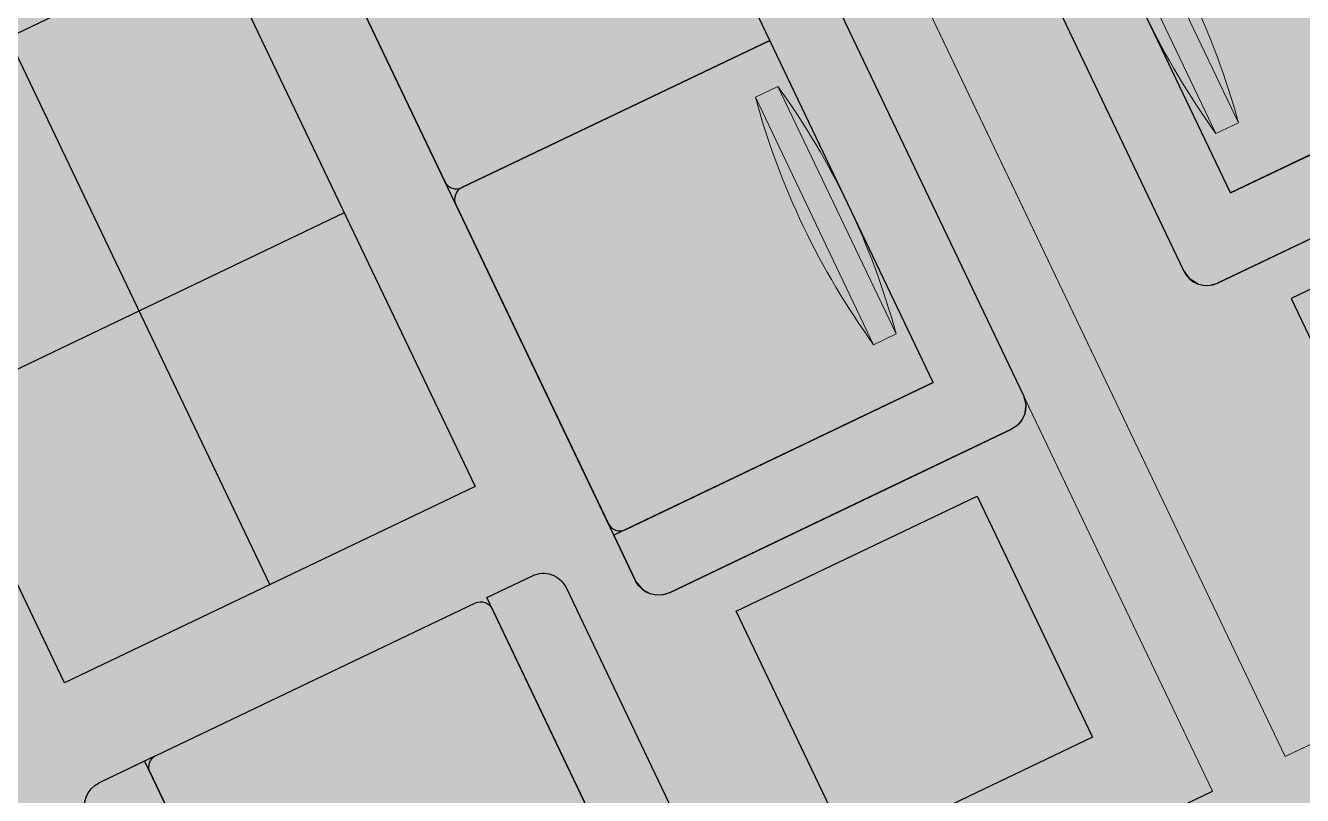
# Model space of a CAD drawing. Header units: inches. Extents: x -13956017 to 293115509, y -946740 to -305538.
# Drawn here: x 1217191.8 to 1217271, y -916133 to -916085.2 of the extents above; entities that cross this region are included whole.
import ezdxf

# ---------------------------------------------------------------- set-up
doc = ezdxf.new("R2010")
doc.units = ezdxf.units.IN
doc.header["$LTSCALE"] = 6
doc.layers.add('fixtures', color=135, linetype='Continuous', lineweight=13)
doc.layers.add('W', color=250, linetype='Continuous', lineweight=5)
doc.layers.add('FURNITURE', color=7, linetype='Continuous')
doc.layers.add('WAL', color=7, linetype='Continuous')

# ---------------------------------------------------------------- blocks, each defined once
blk = doc.blocks.new('FFEWEW')
at = {"ltscale": 5, "true_color": 0xffffff}
h = blk.add_hatch(color=7, dxfattribs=at)
h.dxf.hatch_style = 1
h.paths.add_polyline_path([(391011.3585911711, -4356.11819219598), (390997.5368066172, -4356.118212904876), (390997.5368169717, -4369.939981927084), (391011.3586015255, -4369.939961218217)])
at = {"layer": 'FURNITURE'}
blk.add_lwpolyline([(390997.5368066172, -4356.118212904876), (390997.5368169717, -4369.939981927084), (391011.3586015255, -4369.939961218217), (391011.3585911711, -4356.11819219598)], close=True, dxfattribs=at)
blk = doc.blocks.new('RGEWTW')
at = {"ltscale": 5, "true_color": 0xffffff}
h = blk.add_hatch(color=7, dxfattribs=at)
h.dxf.hatch_style = 1
h.paths.add_polyline_path([(390898.7626235022, -4415.223758643888), (390898.7625628625, -4366.908458643878), (390934.9990378625, -4366.908413164041), (390934.9990985022, -4415.223713163998)])
at = {"layer": 'FURNITURE'}
for p, q in [((390916.8808610023, -4415.223735903932), (390916.8808003624, -4366.908435903953)), ((390898.7625931823, -4391.066108643857), (390934.9990681824, -4391.066063164018))]:
    blk.add_line(p, q, dxfattribs=at)
blk.add_lwpolyline([(390898.7626235022, -4415.223758643888), (390898.7625628625, -4366.908458643878), (390934.9990378625, -4366.908413164041), (390934.9990985022, -4415.223713163998)], close=True, dxfattribs=at)
blk = doc.blocks.new('A$C4D432D71-flat-5')
at = {"layer": 'FURNITURE', "lineweight": 9}
for p, q in [((-424.1646855676663, 6.815380766056478e-05), (-424.1646776629495, 49.19607352776802)), ((-424.1646776629495, 49.19607352776802), (118.4103261444834, 49.1959863480588)), ((118.4103261444834, 49.1959863480588), (118.4103180713719, -1.905998215079308e-05)), ((-424.1646855676663, 6.815380766056478e-05), (118.4103182397666, -1.902590156532824e-05))]:
    blk.add_line(p, q, dxfattribs=at)
for centre, radius, start, end in [((-152.8774141558679, -1434.498558826454), 1508.292591451672, 79.63815392593106, 100.3618276611282), ((-152.876945267315, 1483.694613331114), 1508.292591454298, 259.638153925931, 280.3618276611282)]:
    blk.add_arc(centre, radius, start, end, dxfattribs=at)
blk = doc.blocks.new('ssdsds')
at = {"ltscale": 5, "true_color": 0xffffff}
h = blk.add_hatch(color=7, dxfattribs=at)
h.dxf.hatch_style = 1
edge = h.paths.add_edge_path(flags=16)
edge.add_line((44058.58738821, -10964.59829954571), (44078.24839377095, -10964.59837482248))
edge = h.paths.add_edge_path(flags=16)
edge.add_line((44058.58738138455, -10966.38098936452), (44078.2483869455, -10966.3810646413))
edge = h.paths.add_edge_path(flags=16)
edge.add_line((44058.58738821, -10964.59829954571), (44058.58738138455, -10966.38098936452))
edge = h.paths.add_edge_path(flags=16)
edge.add_arc((44068.41768514291, -11018.3621990572), 54.65520678291888, 79.63794376697882, 100.36161749855307, ccw=False)
edge = h.paths.add_edge_path(flags=16)
edge.add_arc((44068.41809001259, -10912.61716512991), 54.65520678282376, 259.63794376697876, 280.3616174985532, ccw=False)
edge = h.paths.add_edge_path(flags=16)
edge.add_line((44078.2483869455, -10966.3810646413), (44078.24839376484, -10964.59837482124))
h.paths.add_polyline_path([(44055.36198291391, -10988.16658506908), (44055.36204979433, -10963.70696444336)], flags=16)
edge = h.paths.add_edge_path(flags=17)
edge.add_arc((44056.26789478886, -10988.16658754532), 0.905911875018977, 179.9998433330789, 269.99984333296385, ccw=False)
edge.add_line((44055.36198291385, -10988.16658506824), (44055.36204979433, -10963.70696444336))
edge.add_line((44055.36204979433, -10963.70696444336), (44082.53940604439, -10963.70703875596))
edge.add_line((44082.53940604439, -10963.70703875596), (44082.53933916379, -10988.16665938088))
edge.add_arc((44081.63342728878, -10988.1666569038), 0.9059118750226149, 269.99984333296385, 359.99984333319395, ccw=False)
edge.add_line((44081.63342481169, -10989.07256877881), (44056.26789231184, -10989.07249942113))
edge = h.paths.add_edge_path()
edge.add_arc((44086.16306345233, -10960.08351728927), 1.81182374999978, -0.0003004880712751401, 89.99969951169709, ccw=False)
edge.add_arc((44051.73833826986, -10987.26055180974), 1.811823750008019, 179.9996995127394, 269.99969951169714, ccw=False)
edge.add_line((44055.36197626752, -10989.07239456391), (44051.73832876763, -10989.07237555972))
edge.add_line((44087.9748128908, -10987.26076236823), (44087.9748872023, -10960.08352224339))
edge.add_arc((44086.16298914082, -10987.26075741411), 1.811823750008019, 269.99984333401824, 359.9998433343077, ccw=False)
edge.add_line((44082.53933668676, -10989.07257125586), (44086.16298418665, -10989.07258116412))
edge.add_line((44082.53940604439, -10963.70703875596), (44082.53933668676, -10989.07257125586))
edge.add_line((44055.36198043676, -10989.07249283873), (44055.36204979445, -10963.70696444412))
edge.add_line((44049.92658845281, -10960.08330208175), (44049.92651451971, -10987.26054688085))
edge.add_arc((44051.73841220273, -10960.08332083122), 1.81182374999978, 89.99984333401818, 179.9998433350603, ccw=False)
edge.add_line((44086.16307295432, -10958.2716935393), (44051.73864271566, -10958.27148328647))
edge.add_line((44056.26789231178, -10989.07249942033), (44054.45606856175, -10989.07249446697))
edge.add_arc((44056.2678947889, -10988.16658754614), 0.9059118749971491, 179.9998433343444, 269.9998433343444, ccw=False)
edge.add_line((44055.36198912076, -10985.89660383417), (44055.36198291391, -10988.16658506908))
h = blk.add_hatch(color=7, dxfattribs=at)
h.dxf.hatch_style = 1
h.paths.add_polyline_path([(44082.53933668676, -10989.07279681453), (44086.1629841867, -10989.07280672279, 0.4142135623743483), (44087.97481289082, -10987.26098792691), (44087.97488720232, -10960.08374780206, 0.4142125743462826), (44086.16307451834, -10958.27191909798), (44051.73842326873, -10958.27172263993, 0.4142145544785479), (44049.92658845273, -10960.083541461), (44049.92651451986, -10987.26077243953, 0.4142128230849007), (44051.73832876777, -10989.0726011184), (44055.36198043703, -10989.07262012261), (44055.36204979445, -10963.70719000203), (44082.53940604439, -10963.70726431463)])
h = blk.add_hatch(color=7, dxfattribs=at)
h.dxf.hatch_style = 1
edge = h.paths.add_edge_path(flags=0)
edge.add_line((44058.58738821, -10964.59852510438), (44078.24839377095, -10964.59860038115))
edge = h.paths.add_edge_path(flags=0)
edge.add_line((44058.58738138455, -10966.3812149232), (44078.2483869455, -10966.38129019997))
edge = h.paths.add_edge_path(flags=0)
edge.add_line((44058.58738821, -10964.59852510438), (44058.58738138455, -10966.3812149232))
edge = h.paths.add_edge_path(flags=0)
edge.add_arc((44068.41768514291, -11018.36242461587), 54.65520678291888, 79.6379437669788, 100.3616174985532)
edge = h.paths.add_edge_path(flags=0)
edge.add_arc((44068.41809001259, -10912.61739068858), 54.65520678282376, 259.6379437669788, 280.3616174985531)
edge = h.paths.add_edge_path(flags=0)
edge.add_line((44078.2483869455, -10966.38129019997), (44078.24839376484, -10964.59860037992))
edge = h.paths.add_edge_path(flags=17)
edge.add_line((44055.36198291391, -10988.16681062775), (44055.36204979445, -10963.70719000279))
edge.add_line((44055.36204979433, -10963.70719000203), (44082.53940604439, -10963.70726431463))
edge.add_line((44082.53940604439, -10963.70726431463), (44082.53933916379, -10988.16688493955))
edge.add_arc((44081.63342728878, -10988.16688246247), 0.9059118750226149, 269.99984333295276, 359.9998433331612, ccw=False)
edge.add_line((44081.63342481169, -10989.07279433749), (44056.26789231184, -10989.07272497981))
edge.add_arc((44056.26789478886, -10988.16681310399), 0.905911875018977, 179.9998433331612, 269.99984333295276, ccw=False)
h.paths.add_polyline_path([(44055.36198291391, -10988.16681062775), (44055.36204979433, -10963.70719000203)], flags=0)
edge = h.paths.add_edge_path(flags=17)
edge.add_arc((44056.26789478886, -10988.16681310399), 0.905911875018977, 179.9998433331612, 269.9998433329528)
edge.add_line((44056.26789231184, -10989.07272497981), (44081.63342481169, -10989.07279433749))
edge.add_arc((44081.63342728878, -10988.16688246247), 0.9059118750226149, 269.9998433329528, 359.9998433331613)
edge.add_line((44082.53933916379, -10988.16688493955), (44082.53940604439, -10963.70726431463))
edge.add_line((44082.53940604439, -10963.70726431463), (44055.36204979433, -10963.70719000203))
edge.add_line((44055.36204979433, -10963.70719000203), (44055.36198291385, -10988.16681062691))
h = blk.add_hatch(color=7, dxfattribs=at)
h.dxf.hatch_style = 1
h.paths.add_polyline_path([(44111.69710771316, -10983.73985369706), (44094.49869759802, -10983.73976350007), (44094.49869612025, -10983.73976350007), (44094.04488930613, -10983.79751428707), (44093.5547119402, -10984.00510274689), (44093.217541955, -10984.27042767112), (44092.90040179419, -10984.69824898253), (44092.68686434593, -10985.55157774793), (44092.68684534171, -10989.17522524776), (44092.68662529324, -11053.24790544624), (44092.76910379711, -11053.78834570697), (44093.21729268022, -11054.52905975711), (44093.83542799248, -11054.93406234695), (44094.49843951591, -11055.05973415039), (44121.67567049416, -11055.05987705969), (44122.41951843561, -11054.9001458358), (44122.95682616239, -11054.52921288865), (44123.48750377147, -11053.24806281184), (44123.48775197048, -10985.55173473504), (44123.37850750431, -10984.93210966882), (44123.3785068213, -10984.9321077921), (44122.9570845835, -10984.2705804241), (44122.62208875002, -10984.00658074174), (44122.20761810747, -10983.8196757503), (44121.67593317459, -10983.73990603097)], flags=16)
edge = h.paths.add_edge_path(flags=0)
edge.add_line((44117.16078662144, -11040.07044662055), (44117.16086821639, -11020.40944105963))
edge = h.paths.add_edge_path(flags=0)
edge.add_line((44115.37809680263, -11040.07043922223), (44115.37817839757, -11020.4094336613))
edge = h.paths.add_edge_path(flags=0)
edge.add_line((44117.16078662144, -11040.07044662055), (44115.37809680263, -11040.07043922223))
edge = h.paths.add_edge_path(flags=0)
edge.add_arc((44063.39696554588, -11030.23972071522), 54.65520678291887, 349.6379253493022, 370.3615990837058)
edge = h.paths.add_edge_path(flags=0)
edge.add_arc((44169.14199947303, -11030.24015956663), 54.65520678282375, 169.6379253493022, 190.3615990837058)
edge = h.paths.add_edge_path(flags=0)
edge.add_line((44115.37817839757, -11020.4094336613), (44117.16086821762, -11020.40944106573))
edge = h.paths.add_edge_path(flags=0)
edge.add_line((44117.16092594271, -11013.12736899973), (44117.16100753766, -10993.4663634388))
edge = h.paths.add_edge_path(flags=0)
edge.add_line((44115.3782361239, -11013.1273616014), (44115.37831771885, -10993.46635604048))
edge = h.paths.add_edge_path(flags=0)
edge.add_line((44117.16092594271, -11013.12736899973), (44115.3782361239, -11013.1273616014))
edge = h.paths.add_edge_path(flags=0)
edge.add_arc((44063.39710486715, -11003.2966430944), 54.65520678291887, 349.6379253493022, 370.3615990837058)
edge = h.paths.add_edge_path(flags=0)
edge.add_arc((44169.1421387943, -11003.29708194581), 54.65520678282375, 169.6379253493022, 190.3615990837058)
edge = h.paths.add_edge_path(flags=0)
edge.add_line((44115.37831771885, -10993.46635604048), (44117.1610075389, -10993.4663634449))
edge = h.paths.add_edge_path(flags=0)
edge.add_line((44118.05223531143, -11016.35271452713), (44093.59261468679, -11016.35258624865))
edge.add_arc((44093.59261943785, -11015.44667437362), 0.9059118750444197, 179.9996995121709, 269.99969951228593, ccw=False)
edge.add_line((44092.68670756122, -11015.44666962243), (44092.68684059067, -10990.08113712283))
edge.add_arc((44093.59275246567, -10990.08114187388), 0.905911875006221, 89.99969951274608, 179.9996995126311, ccw=False)
edge.add_line((44093.59275721671, -10989.17522999889), (44118.05237784138, -10989.17535827732))
edge.add_line((44118.05237784138, -10989.17535827732), (44118.05223531063, -11016.35271452705))
edge = h.paths.add_edge_path(flags=0)
edge.add_arc((44093.59261943785, -11015.44667437362), 0.9059118750444197, 179.9996995121709, 269.9996995122859)
edge.add_arc((44093.59261943705, -11015.44667437354), 0.9059118750426007, 179.9996995121709, 269.9996995122859)
edge = h.paths.add_edge_path(flags=0)
edge.add_arc((44093.59261943705, -11015.44667437354), 0.9059118750426007, 179.9996995121709, 269.9996995122859)
edge.add_arc((44093.59261943703, -11015.44667437358), 0.9059118750262299, 179.9996995110205, 269.9996995109054)
edge = h.paths.add_edge_path(flags=0)
edge.add_arc((44093.59261943703, -11015.44667437358), 0.9059118750262299, 179.9996995110205, 269.9996995109054)
edge.add_arc((44093.59261943623, -11015.4466743735), 0.9059118750262299, 179.9996995110205, 269.9996995109054)
edge = h.paths.add_edge_path(flags=0)
edge.add_arc((44093.59261943623, -11015.4466743735), 0.9059118750262299, 179.9996995110205, 269.9996995109054)
edge.add_line((44093.59261468507, -11016.35258624863), (44118.05223530974, -11016.35271452706))
edge.add_line((44118.05237784138, -10989.17535827732), (44118.05223531063, -11016.35271452705))
edge.add_line((44093.59275721671, -10989.17522999889), (44118.05237784138, -10989.17535827732))
edge.add_arc((44093.59275246567, -10990.08114187388), 0.905911875006221, 89.99969951274615, 179.9996995126311)
edge.add_line((44092.68670756122, -11015.44666962243), (44092.68684059067, -10990.08113712283))
h.paths.add_polyline_path([(44118.05223531063, -11016.35271452705), (44093.59261468596, -11016.3525862486)], flags=0)
edge = h.paths.add_edge_path(flags=0)
edge.add_line((44093.59261468507, -11016.35258624863), (44118.05223530974, -11016.35271452706))
edge.add_line((44093.59261468516, -11016.35258624852), (44118.05223530986, -11016.35271452695))
edge = h.paths.add_edge_path(flags=0)
edge.add_arc((44093.59260993495, -11017.25849812359), 0.9059118750062207, 89.99969951550722, 179.9996995157373)
edge.add_arc((44093.59260993402, -11017.25849812362), 0.905911875006221, 89.99969951274615, 179.9996995126311)
edge = h.paths.add_edge_path(flags=0)
edge.add_line((44092.68670756202, -11015.44666962251), (44092.68669805903, -11017.25849337257))
edge.add_line((44092.68670756282, -11015.44666962256), (44092.68669805996, -11017.25849337259))
h.paths.add_polyline_path([(44093.59261468596, -11016.3525862486), (44118.05223531143, -11016.35271452713)], flags=0)
edge = h.paths.add_edge_path(flags=0)
edge.add_line((44095.86259592084, -11016.35259815352), (44093.59261468596, -11016.3525862486))
edge.add_line((44095.86259592004, -11016.35259815344), (44093.59261468516, -11016.35258624852))
h.paths.add_polyline_path([(44118.05223531063, -11016.35271452705), (44093.59261468516, -11016.35258624852)], flags=0)
edge = h.paths.add_edge_path(flags=0)
edge.add_line((44118.05223531063, -11016.35271452705), (44093.59261468599, -11016.35258624857))
edge.add_arc((44093.59261943785, -11015.44667437362), 0.9059118750444197, 179.9996995121709, 269.99969951228593, ccw=False)
edge.add_line((44092.68670756122, -11015.44666962243), (44092.68684059067, -10990.08113712283))
edge.add_arc((44093.59275246567, -10990.08114187388), 0.905911875006221, 89.99969951274608, 179.9996995126311, ccw=False)
edge.add_line((44093.59275721671, -10989.17522999889), (44118.05237784138, -10989.17535827732))
edge.add_line((44118.05237784138, -10989.17535827732), (44118.05223531063, -11016.35271452705))
edge = h.paths.add_edge_path(flags=0)
edge.add_arc((44093.59261943703, -11015.44667437358), 0.9059118750262299, 179.9996995110205, 269.9996995109054)
edge.add_line((44093.59261468516, -11016.35258624852), (44118.05223530986, -11016.35271452695))
edge.add_line((44118.05237784138, -10989.17535827732), (44118.05223531063, -11016.35271452705))
edge.add_line((44093.59275721671, -10989.17522999889), (44118.05237784138, -10989.17535827732))
edge.add_arc((44093.59275246567, -10990.08114187388), 0.905911875006221, 89.99969951274615, 179.9996995126311)
edge.add_line((44092.68670756122, -11015.44666962243), (44092.68684059067, -10990.08113712283))
h.paths.add_polyline_path([(44118.05223531143, -11016.35271452713), (44093.59261468507, -11016.35258624863)], flags=0)
edge = h.paths.add_edge_path(flags=0)
edge.add_line((44093.59261468516, -11016.35258624852), (44118.05223530986, -11016.35271452695))
edge.add_line((44093.59261468596, -11016.3525862486), (44118.05223531066, -11016.35271452702))
edge = h.paths.add_edge_path(flags=0)
edge.add_arc((44093.59260993415, -11017.25849812352), 0.9059118750062207, 89.99969951550722, 179.9996995156223)
edge.add_arc((44093.59260993402, -11017.25849812362), 0.905911875006221, 89.99969951274615, 179.9996995126311)
edge = h.paths.add_edge_path(flags=16)
edge.add_line((44092.68670756202, -11015.44666962248), (44092.68669805916, -11017.25849337251))
edge.add_line((44092.68670756202, -11015.44666962251), (44092.68669805903, -11017.25849337257))
h.paths.add_polyline_path([(44093.59261468507, -11016.35258624863), (44118.05223531063, -11016.35271452705)], flags=0)
edge = h.paths.add_edge_path(flags=0)
edge.add_line((44095.86259592084, -11016.35259815352), (44093.59261468596, -11016.3525862486))
edge.add_arc((44093.59261943703, -11015.44667437358), 0.9059118750262299, 179.9996995110205, 269.99969951090543, ccw=False)
edge.add_line((44092.68670756202, -11015.44666962251), (44092.68669805903, -11017.25849337257))
edge.add_arc((44093.59260993402, -11017.25849812362), 0.905911875006221, 89.99969951274608, 179.9996995126311, ccw=False)
edge.add_line((44093.59261468507, -11016.35258624863), (44118.05223530974, -11016.35271452706))
edge.add_line((44118.05223530974, -11016.35271452706), (44118.05223531143, -11016.35271452713))
edge.add_line((44118.05223531143, -11016.35271452713), (44093.59261468679, -11016.35258624865))
edge.add_arc((44093.59261943785, -11015.44667437362), 0.9059118750444197, 179.9996995121709, 269.99969951228593, ccw=False)
edge.add_line((44092.68670756282, -11015.44666962256), (44092.68669805996, -11017.25849337259))
edge.add_arc((44093.59260993495, -11017.25849812359), 0.9059118750062207, 89.99969951550719, 179.9996995157373, ccw=False)
edge.add_line((44093.59261468596, -11016.3525862486), (44118.05223531066, -11016.35271452702))
edge = h.paths.add_edge_path(flags=0)
edge.add_line((44095.86259592004, -11016.35259815344), (44093.59261468516, -11016.35258624852))
edge.add_arc((44093.59261943623, -11015.4466743735), 0.9059118750262299, 179.9996995110205, 269.99969951090543, ccw=False)
edge.add_line((44092.68670756122, -11015.44666962243), (44092.68684059067, -10990.08113712283))
edge.add_arc((44093.59275246567, -10990.08114187388), 0.905911875006221, 89.99969951274608, 179.9996995126311, ccw=False)
edge.add_line((44093.59275721671, -10989.17522999889), (44118.05237784138, -10989.17535827732))
edge.add_line((44118.05237784138, -10989.17535827732), (44118.05223531063, -11016.35271452705))
edge.add_line((44118.05223531063, -11016.35271452705), (44093.59261468599, -11016.35258624857))
edge.add_arc((44093.59261943705, -11015.44667437354), 0.9059118750426007, 179.9996995121709, 269.99969951228593, ccw=False)
edge.add_line((44092.68670756202, -11015.44666962248), (44092.68669805916, -11017.25849337251))
edge.add_arc((44093.59260993415, -11017.25849812352), 0.9059118750062207, 89.99969951550719, 179.9996995156223, ccw=False)
edge.add_line((44093.59261468516, -11016.35258624852), (44118.05223530986, -11016.35271452695))
edge = h.paths.add_edge_path(flags=0)
edge.add_arc((44093.59261943623, -11015.4466743735), 0.9059118750262299, 179.9996995110205, 269.9996995109054)
edge.add_arc((44093.59260993415, -11017.25849812352), 0.9059118750062207, 89.99969951550722, 179.9996995156223)
edge.add_line((44092.68669805916, -11017.25849337251), (44092.68670756202, -11015.44666962248))
edge = h.paths.add_edge_path(flags=0)
edge.add_arc((44093.59261943623, -11015.4466743735), 0.9059118750262299, 179.9996995110205, 269.9996995109054)
edge.add_line((44092.68670756122, -11015.44666962243), (44092.68684059067, -10990.08113712283))
edge.add_arc((44093.59275246567, -10990.08114187388), 0.905911875006221, 89.99969951274608, 179.9996995126311, ccw=False)
edge.add_line((44093.59275721671, -10989.17522999889), (44118.05237784138, -10989.17535827732))
edge.add_line((44118.05237784138, -10989.17535827732), (44118.05223531063, -11016.35271452705))
edge.add_line((44118.05223531063, -11016.35271452705), (44093.59261468599, -11016.35258624857))
edge = h.paths.add_edge_path(flags=0)
edge.add_arc((44093.59261943705, -11015.44667437354), 0.9059118750426007, 179.9996995121709, 269.9996995122859)
edge.add_line((44092.68670756202, -11015.44666962248), (44092.68669805916, -11017.25849337251))
edge.add_arc((44093.59260993415, -11017.25849812352), 0.9059118750062207, 89.99969951550722, 179.9996995156223)
edge = h.paths.add_edge_path()
edge.add_arc((44121.67592822049, -10985.55172978097), 1.81182374999978, 359.999843335871, 449.999843334933)
edge.add_arc((44094.49844904325, -11053.24791040026), 1.811823750008019, 179.999843335871, 269.9998433342556)
edge.add_line((44092.68663520151, -11049.62425794633), (44092.68662529324, -11053.24790544624))
edge.add_line((44094.49869759802, -10983.73976350008), (44121.6759377226, -10983.73990603099))
edge.add_arc((44094.49868809592, -10985.55158725005), 1.811823750008019, 89.99969951263515, 179.9996995116972)
edge.add_line((44092.68684534174, -10989.17522524776), (44092.68686434593, -10985.55157774796))
edge.add_line((44118.05237784138, -10989.17535827732), (44092.68684534174, -10989.17522524776))
edge.add_line((44092.68653692672, -11049.62425377628), (44118.05206532108, -11049.62438680573))
edge.add_line((44121.67568431474, -11055.0598770598), (44094.49843951591, -11055.05973415039))
edge.add_arc((44121.67568002149, -11053.24805330971), 1.81182374999978, 269.9996995119316, 359.9996995116971)
edge.add_line((44123.48775197048, -10985.55173473514), (44123.48751756802, -11053.24783725317))
h = blk.add_hatch(color=7, dxfattribs=at)
h.dxf.hatch_style = 1
h.paths.add_polyline_path([(44111.69710771316, -10983.73985369706), (44094.49869759802, -10983.73976350007), (44094.49869612025, -10983.73976350007), (44094.04488930613, -10983.79751428707), (44093.5547119402, -10984.00510274689), (44093.217541955, -10984.27042767112), (44092.90040179419, -10984.69824898253), (44092.68686434593, -10985.55157774793), (44092.68684534171, -10989.17522524776), (44092.68662529324, -11053.24790544624), (44092.76910379711, -11053.78834570697), (44093.21729268022, -11054.52905975711), (44093.83542799248, -11054.93406234695), (44094.49843951591, -11055.05973415039), (44121.67567049416, -11055.05987705969), (44122.41951843561, -11054.9001458358), (44122.95682616239, -11054.52921288865), (44123.48750377147, -11053.24806281184), (44123.48775197048, -10985.55173473504), (44123.37850750431, -10984.93210966882), (44123.3785068213, -10984.9321077921), (44122.9570845835, -10984.2705804241), (44122.62208875002, -10984.00658074174), (44122.20761810747, -10983.8196757503), (44121.67593317459, -10983.73990603097)])
edge = h.paths.add_edge_path(flags=16)
edge.add_line((44117.16078662144, -11040.07044662055), (44117.16086821639, -11020.40944105963))
edge = h.paths.add_edge_path(flags=16)
edge.add_line((44115.37809680263, -11040.07043922223), (44115.37817839757, -11020.4094336613))
edge = h.paths.add_edge_path(flags=16)
edge.add_line((44117.16078662144, -11040.07044662055), (44115.37809680263, -11040.07043922223))
edge = h.paths.add_edge_path(flags=16)
edge.add_arc((44063.39696554588, -11030.23972071522), 54.65520678291887, 349.6379253493022, 370.3615990837058)
edge = h.paths.add_edge_path(flags=16)
edge.add_arc((44169.14199947303, -11030.24015956663), 54.65520678282375, 169.6379253493022, 190.3615990837058)
edge = h.paths.add_edge_path(flags=16)
edge.add_line((44115.37817839757, -11020.4094336613), (44117.16086821762, -11020.40944106573))
edge = h.paths.add_edge_path()
edge.add_line((44118.05206532108, -11049.62438680573), (44092.6865328214, -11049.62425377628))
edge.add_line((44092.6865328214, -11049.62425377628), (44092.68669805994, -11017.25849337251))
edge.add_arc((44093.59260993494, -11017.25849812357), 0.905911875006221, 89.99969951228587, 179.999699512401, ccw=False)
edge.add_line((44093.59261468599, -11016.35258624857), (44118.05223531063, -11016.35271452705))
edge.add_line((44118.05223531063, -11016.35271452705), (44118.05206532108, -11049.62438680573))
edge = h.paths.add_edge_path(flags=16)
edge.add_line((44118.05223531143, -11016.35271452713), (44093.59261468679, -11016.35258624865))
edge.add_arc((44093.59261943785, -11015.44667437362), 0.9059118750444197, 179.9996995121709, 269.99969951228593, ccw=False)
edge.add_line((44092.68670756122, -11015.44666962243), (44092.68684059067, -10990.08113712283))
edge.add_arc((44093.59275246567, -10990.08114187388), 0.905911875006221, 89.99969951274608, 179.9996995126311, ccw=False)
edge.add_line((44093.59275721671, -10989.17522999889), (44118.05237784138, -10989.17535827732))
edge.add_line((44118.05237784138, -10989.17535827732), (44118.05223531063, -11016.35271452705))
edge = h.paths.add_edge_path(flags=0)
edge.add_arc((44093.59261943785, -11015.44667437362), 0.9059118750444197, 179.9996995121709, 269.9996995122859)
edge.add_arc((44093.59261943705, -11015.44667437354), 0.9059118750426007, 179.9996995121709, 269.9996995122859)
edge = h.paths.add_edge_path(flags=0)
edge.add_arc((44093.59261943705, -11015.44667437354), 0.9059118750426007, 179.9996995121709, 269.9996995122859)
edge.add_arc((44093.59261943703, -11015.44667437358), 0.9059118750262299, 179.9996995110205, 269.9996995109054)
edge = h.paths.add_edge_path(flags=0)
edge.add_arc((44093.59261943703, -11015.44667437358), 0.9059118750262299, 179.9996995110205, 269.9996995109054)
edge.add_arc((44093.59261943623, -11015.4466743735), 0.9059118750262299, 179.9996995110205, 269.9996995109054)
edge = h.paths.add_edge_path(flags=0)
edge.add_arc((44093.59261943623, -11015.4466743735), 0.9059118750262299, 179.9996995110205, 269.9996995109054)
edge.add_line((44093.59261468507, -11016.35258624863), (44118.05223530974, -11016.35271452706))
edge.add_line((44118.05237784138, -10989.17535827732), (44118.05223531063, -11016.35271452705))
edge.add_line((44093.59275721671, -10989.17522999889), (44118.05237784138, -10989.17535827732))
edge.add_arc((44093.59275246567, -10990.08114187388), 0.905911875006221, 89.99969951274615, 179.9996995126311)
edge.add_line((44092.68670756122, -11015.44666962243), (44092.68684059067, -10990.08113712283))
h.paths.add_polyline_path([(44118.05223531063, -11016.35271452705), (44093.59261468596, -11016.3525862486)], flags=16)
edge = h.paths.add_edge_path(flags=0)
edge.add_line((44093.59261468507, -11016.35258624863), (44118.05223530974, -11016.35271452706))
edge.add_line((44093.59261468516, -11016.35258624852), (44118.05223530986, -11016.35271452695))
edge = h.paths.add_edge_path(flags=16)
edge.add_arc((44093.59260993495, -11017.25849812359), 0.9059118750062207, 89.99969951550722, 179.9996995157373)
edge.add_arc((44093.59260993402, -11017.25849812362), 0.905911875006221, 89.99969951274615, 179.9996995126311)
edge = h.paths.add_edge_path(flags=0)
edge.add_line((44092.68670756202, -11015.44666962251), (44092.68669805903, -11017.25849337257))
edge.add_line((44092.68670756282, -11015.44666962256), (44092.68669805996, -11017.25849337259))
h.paths.add_polyline_path([(44093.59261468596, -11016.3525862486), (44118.05223531143, -11016.35271452713)], flags=0)
edge = h.paths.add_edge_path(flags=0)
edge.add_line((44095.86259592084, -11016.35259815352), (44093.59261468596, -11016.3525862486))
edge.add_line((44095.86259592004, -11016.35259815344), (44093.59261468516, -11016.35258624852))
h.paths.add_polyline_path([(44118.05223531063, -11016.35271452705), (44093.59261468516, -11016.35258624852)], flags=16)
edge = h.paths.add_edge_path(flags=0)
edge.add_line((44118.05223531063, -11016.35271452705), (44093.59261468599, -11016.35258624857))
edge.add_arc((44093.59261943785, -11015.44667437362), 0.9059118750444197, 179.9996995121709, 269.99969951228593, ccw=False)
edge.add_line((44092.68670756122, -11015.44666962243), (44092.68684059067, -10990.08113712283))
edge.add_arc((44093.59275246567, -10990.08114187388), 0.905911875006221, 89.99969951274608, 179.9996995126311, ccw=False)
edge.add_line((44093.59275721671, -10989.17522999889), (44118.05237784138, -10989.17535827732))
edge.add_line((44118.05237784138, -10989.17535827732), (44118.05223531063, -11016.35271452705))
edge = h.paths.add_edge_path(flags=0)
edge.add_arc((44093.59261943703, -11015.44667437358), 0.9059118750262299, 179.9996995110205, 269.9996995109054)
edge.add_line((44093.59261468516, -11016.35258624852), (44118.05223530986, -11016.35271452695))
edge.add_line((44118.05237784138, -10989.17535827732), (44118.05223531063, -11016.35271452705))
edge.add_line((44093.59275721671, -10989.17522999889), (44118.05237784138, -10989.17535827732))
edge.add_arc((44093.59275246567, -10990.08114187388), 0.905911875006221, 89.99969951274615, 179.9996995126311)
edge.add_line((44092.68670756122, -11015.44666962243), (44092.68684059067, -10990.08113712283))
h.paths.add_polyline_path([(44118.05223531143, -11016.35271452713), (44093.59261468507, -11016.35258624863)], flags=16)
edge = h.paths.add_edge_path(flags=16)
edge.add_line((44093.59261468516, -11016.35258624852), (44118.05223530986, -11016.35271452695))
edge.add_line((44093.59261468596, -11016.3525862486), (44118.05223531066, -11016.35271452702))
edge = h.paths.add_edge_path(flags=16)
edge.add_arc((44093.59260993415, -11017.25849812352), 0.9059118750062207, 89.99969951550722, 179.9996995156223)
edge.add_arc((44093.59260993402, -11017.25849812362), 0.905911875006221, 89.99969951274615, 179.9996995126311)
edge = h.paths.add_edge_path(flags=17)
edge.add_line((44092.68670756202, -11015.44666962248), (44092.68669805916, -11017.25849337251))
edge.add_line((44092.68670756202, -11015.44666962251), (44092.68669805903, -11017.25849337257))
h.paths.add_polyline_path([(44093.59261468507, -11016.35258624863), (44118.05223531063, -11016.35271452705)], flags=16)
edge = h.paths.add_edge_path(flags=16)
edge.add_line((44095.86259592084, -11016.35259815352), (44093.59261468596, -11016.3525862486))
edge.add_arc((44093.59261943703, -11015.44667437358), 0.9059118750262299, 179.9996995110205, 269.99969951090543, ccw=False)
edge.add_line((44092.68670756202, -11015.44666962251), (44092.68669805903, -11017.25849337257))
edge.add_arc((44093.59260993402, -11017.25849812362), 0.905911875006221, 89.99969951274608, 179.9996995126311, ccw=False)
edge.add_line((44093.59261468507, -11016.35258624863), (44118.05223530974, -11016.35271452706))
edge.add_line((44118.05223530974, -11016.35271452706), (44118.05223531143, -11016.35271452713))
edge.add_line((44118.05223531143, -11016.35271452713), (44093.59261468679, -11016.35258624865))
edge.add_arc((44093.59261943785, -11015.44667437362), 0.9059118750444197, 179.9996995121709, 269.99969951228593, ccw=False)
edge.add_line((44092.68670756282, -11015.44666962256), (44092.68669805996, -11017.25849337259))
edge.add_arc((44093.59260993495, -11017.25849812359), 0.9059118750062207, 89.99969951550719, 179.9996995157373, ccw=False)
edge.add_line((44093.59261468596, -11016.3525862486), (44118.05223531066, -11016.35271452702))
edge = h.paths.add_edge_path(flags=16)
edge.add_line((44095.86259592004, -11016.35259815344), (44093.59261468516, -11016.35258624852))
edge.add_arc((44093.59261943623, -11015.4466743735), 0.9059118750262299, 179.9996995110205, 269.99969951090543, ccw=False)
edge.add_line((44092.68670756122, -11015.44666962243), (44092.68684059067, -10990.08113712283))
edge.add_arc((44093.59275246567, -10990.08114187388), 0.905911875006221, 89.99969951274608, 179.9996995126311, ccw=False)
edge.add_line((44093.59275721671, -10989.17522999889), (44118.05237784138, -10989.17535827732))
edge.add_line((44118.05237784138, -10989.17535827732), (44118.05223531063, -11016.35271452705))
edge.add_line((44118.05223531063, -11016.35271452705), (44093.59261468599, -11016.35258624857))
edge.add_arc((44093.59261943705, -11015.44667437354), 0.9059118750426007, 179.9996995121709, 269.99969951228593, ccw=False)
edge.add_line((44092.68670756202, -11015.44666962248), (44092.68669805916, -11017.25849337251))
edge.add_arc((44093.59260993415, -11017.25849812352), 0.9059118750062207, 89.99969951550719, 179.9996995156223, ccw=False)
edge.add_line((44093.59261468516, -11016.35258624852), (44118.05223530986, -11016.35271452695))
at = {"layer": 'W', "lineweight": 40}
h = blk.add_hatch(dxfattribs=at)
h.set_pattern_fill('ANGLE', color=256)
h.set_pattern_definition([(0, (-69.54542710805254, 9.77197888844421), (0, 6.985), [5.08, -1.905]), (90, (-69.54542710805254, 9.77197888844421), (-6.985, 4.277078946022131e-16), [5.08, -1.905])])
edge = h.paths.add_edge_path(flags=0)
edge.add_line((44058.58738821, -10964.59852510438), (44078.24839377095, -10964.59860038115))
edge = h.paths.add_edge_path(flags=0)
edge.add_line((44058.58738138455, -10966.3812149232), (44078.2483869455, -10966.38129019997))
edge = h.paths.add_edge_path(flags=0)
edge.add_line((44058.58738821, -10964.59852510438), (44058.58738138455, -10966.3812149232))
edge = h.paths.add_edge_path(flags=0)
edge.add_arc((44068.41768514291, -11018.36242461587), 54.65520678291888, 79.6379437669788, 100.3616174985532)
edge = h.paths.add_edge_path(flags=0)
edge.add_arc((44068.41809001259, -10912.61739068858), 54.65520678282376, 259.6379437669788, 280.3616174985531)
edge = h.paths.add_edge_path(flags=0)
edge.add_line((44078.2483869455, -10966.38129019997), (44078.24839376484, -10964.59860037992))
edge = h.paths.add_edge_path(flags=17)
edge.add_line((44055.36198291391, -10988.16681062775), (44055.36204979445, -10963.70719000279))
edge.add_line((44055.36204979433, -10963.70719000203), (44082.53940604439, -10963.70726431463))
edge.add_line((44082.53940604439, -10963.70726431463), (44082.53933916379, -10988.16688493955))
edge.add_arc((44081.63342728878, -10988.16688246247), 0.9059118750226149, 269.99984333295276, 359.9998433331612, ccw=False)
edge.add_line((44081.63342481169, -10989.07279433749), (44056.26789231184, -10989.07272497981))
edge.add_arc((44056.26789478886, -10988.16681310399), 0.905911875018977, 179.9998433331612, 269.99984333295276, ccw=False)
h.paths.add_polyline_path([(44055.36198291391, -10988.16681062775), (44055.36204979433, -10963.70719000203)], flags=0)
edge = h.paths.add_edge_path(flags=17)
edge.add_arc((44056.26789478886, -10988.16681310399), 0.905911875018977, 179.9998433331612, 269.9998433329528)
edge.add_line((44056.26789231184, -10989.07272497981), (44081.63342481169, -10989.07279433749))
edge.add_arc((44081.63342728878, -10988.16688246247), 0.9059118750226149, 269.9998433329528, 359.9998433331613)
edge.add_line((44082.53933916379, -10988.16688493955), (44082.53940604439, -10963.70726431463))
edge.add_line((44082.53940604439, -10963.70726431463), (44055.36204979433, -10963.70719000203))
edge.add_line((44055.36204979433, -10963.70719000203), (44055.36198291385, -10988.16681062691))
at = {"color": 7, "ltscale": 5, "true_color": 0xffffff}
blk.add_line((44123.48775197048, -10985.55173473514, -10.43457297358816), (44123.48751756802, -11053.24783725317, -10.43457297358816), dxfattribs=at)
at = {"layer": 'FURNITURE'}
for p, q in [((44087.9748128908, -10987.26098792691, -10.43457297358816), (44087.9748872023, -10960.08374780206, -10.43457297358816)), ((44055.36198043676, -10989.07271839741, -10.43457297358816), (44055.36204979445, -10963.70719000279, -10.43457297358816)), ((44055.36204979433, -10963.70719000203, -10.43457297358816), (44055.36198291385, -10988.16681062691, -10.43457297358816)), ((44055.36198291391, -10988.16681062775, -10.43457297358816), (44055.36204979445, -10963.70719000279, -10.43457297358816)), ((44082.53940604439, -10963.70726431463, -10.43457297358816), (44082.53933668676, -10989.07279681453, -10.43457297358816)), ((44082.53933916379, -10988.16688493955, -10.43457297358816), (44082.53940604439, -10963.70726431463, -10.43457297358816)), ((44094.49869759802, -10983.73976350008, -10.43457297358816), (44121.6759377226, -10983.73990603099, -10.43457297358816)), ((44055.36198912076, -10985.89682939284, -10.43457297358816), (44055.36198291391, -10988.16681062775, -10.43457297358816)), ((44092.68684534174, -10989.17522524776, -10.43457297358816), (44092.68686434593, -10985.55157774796, -10.43457297358816)), ((44055.36197626752, -10989.07262012259, -10.43457297358816), (44051.73832876763, -10989.0726011184, -10.43457297358816)), ((44056.26789231178, -10989.07272497901, -10.43457297358816), (44054.45606856175, -10989.07272002564, -10.43457297358816)), ((44056.26789231184, -10989.07272497981, -10.43457297358816), (44081.63342481169, -10989.07279433749, -10.43457297358816)), ((44082.53933668676, -10989.07279681453, -10.43457297358816), (44086.16298418665, -10989.07280672279, -10.43457297358816)), ((44118.05237784138, -10989.17535827732, -10.43457297358816), (44092.68684534174, -10989.17522524776, -10.43457297358816))]:
    blk.add_line(p, q, dxfattribs=at)
at = {"layer": 'FURNITURE', "elevation": -10.43457297358816}
blk.add_lwpolyline([(44111.69710771316, -10983.73985369706), (44094.49869759802, -10983.73976350007), (44094.49869612025, -10983.73976350007), (44094.04488930613, -10983.79751428707), (44093.5547119402, -10984.00510274689), (44093.217541955, -10984.27042767112), (44092.90040179419, -10984.69824898253), (44092.68686434593, -10985.55157774793), (44092.68684534171, -10989.17522524776), (44092.68662529324, -11053.24790544624), (44092.76910379711, -11053.78834570696), (44092.76910379711, -11053.78834570697), (44093.21729268022, -11054.52905975711), (44093.21729268022, -11054.52905975711), (44093.83542799248, -11054.93406234695), (44094.49843951591, -11055.05973415039), (44121.67567049416, -11055.05987705969), (44122.41951843561, -11054.9001458358), (44122.95682616239, -11054.52921288865), (44122.95682616239, -11054.52921288865), (44123.48750377147, -11053.24806281184), (44123.48775197048, -10985.55173473514), (44123.48775197048, -10985.55173473504), (44123.37850750431, -10984.93210966882), (44123.3785068213, -10984.9321077921), (44122.9570845835, -10984.2705804241), (44122.62208875002, -10984.00658074174), (44122.20761810747, -10983.8196757503), (44121.67593317459, -10983.73990603097), (44111.69710771316, -10983.73985369706)], dxfattribs=at)
for points in [[(44095.86259592004, -11016.35259815344), (44093.59261468516, -11016.35258624852, -0.4142135623730951), (44092.68670756122, -11015.44666962243), (44092.68684059067, -10990.08113712283, -0.4142135623731406), (44093.59275721671, -10989.17522999889), (44118.05237784138, -10989.17535827732), (44118.05223531063, -11016.35271452705), (44093.59261468599, -11016.35258624857, -0.414213562373048), (44092.68670756202, -11015.44666962248), (44092.68669805916, -11017.25849337251, -0.4142135623730951), (44093.59261468516, -11016.35258624852), (44118.05223530986, -11016.35271452695)], [(44095.86259592084, -11016.35259815352), (44093.59261468596, -11016.3525862486, -0.4142135623730951), (44092.68670756202, -11015.44666962251), (44092.68669805903, -11017.25849337257, -0.4142135623731406), (44093.59261468507, -11016.35258624863), (44118.05223530974, -11016.35271452706), (44118.05223531143, -11016.35271452713), (44093.59261468679, -11016.35258624865, -0.414213562373048), (44092.68670756282, -11015.44666962256), (44092.68669805996, -11017.25849337259, -0.4142135623730951), (44093.59261468596, -11016.3525862486), (44118.05223531066, -11016.35271452702)]]:
    blk.add_lwpolyline(points, format="xyb", dxfattribs=at)
blk.add_lwpolyline([(44118.05206532108, -11049.62438680573), (44092.6865328214, -11049.62425377628), (44092.68669805994, -11017.25849337251, -0.4142135623730425), (44093.59261468599, -11016.35258624857), (44118.05223531063, -11016.35271452705)], format="xyb", close=True, dxfattribs=at)
at = {"layer": 'FURNITURE'}
for centre, radius, start, end in [((44094.49868809592, -10985.55158725005, -10.43457297358816), 1.811823750008019, 89.99969951263515, 179.9996995116972), ((44121.67592822049, -10985.55172978097, -10.43457297358816), 1.81182374999978, 359.999843335871, 89.99984333493299), ((44051.73833826986, -10987.26077736841, -10.43457297358816), 1.811823750008019, 179.9996995127394, 269.9996995116971), ((44086.16298914082, -10987.26098297279, -10.43457297358816), 1.811823750008019, 269.999843334021, 359.9998433344119), ((44056.2678947889, -10988.16681310481, -10.43457297358816), 0.9059118749971491, 179.9998433344119, 269.9998433343337), ((44056.26789478886, -10988.16681310399, -10.43457297358816), 0.905911875018977, 179.9998433331612, 269.9998433329528), ((44081.63342728878, -10988.16688246247, -10.43457297358816), 0.9059118750226149, 269.9998433329528, 359.9998433331613)]:
    blk.add_arc(centre, radius, start, end, dxfattribs=at)
at = {"xscale": 0.03623647500000001, "yscale": 0.03623647500000001, "zscale": 0.03623647500000001, "rotation": 89.99977142350987}
blk.add_blockref('A$C4D432D71-flat-5', (44117.16098973057, -10997.7571359754, -10.43457297358816), dxfattribs=at)
at = {"layer": 'W', "color": 2, "xscale": 1.386, "yscale": 1.386, "zscale": 1.386, "rotation": 0.0001200451350529988}
blk.add_blockref('FFEWEW', (-497824.3536760194, -4924.872316884348, -10.43457297358815), dxfattribs=at)
at = {"layer": 'W', "xscale": -0.9, "yscale": 0.9, "zscale": 0.9, "rotation": 0.0002285764902154596}
blk.add_blockref('RGEWTW', (395894.0789096412, -7064.984723742347, -10.43457297358816), dxfattribs=at)

msp = doc.modelspace()

# ---------------------------------------------------------------- hatches: boundary and pattern name
at = {"layer": 'W', "ltscale": 10}
h = msp.add_hatch(color=256, dxfattribs=at)
h.dxf.hatch_style = 1
h.paths.add_polyline_path([(1216918.312688138, -916087.9616571188), (1217027.392544742, -916035.8446257325), (1217031.703625936, -916044.8676285), (1216966.738006011, -916075.9074130952), (1216983.120114547, -916110.1948236112), (1216978.608613163, -916112.3503642081), (1216962.226504627, -916078.062953692), (1216922.623769332, -916096.9846598859)])
h.paths.add_polyline_path([(1216690.265744723, -916196.9197184652), (1216831.691861571, -916129.3480365789), (1216836.002942765, -916138.3710393464), (1216805.375686347, -916153.0043706847), (1216821.757794884, -916187.291781201), (1216817.2462935, -916189.4473217981), (1216800.864184963, -916155.1599112817), (1216702.608914005, -916202.1050870442), (1216731.206141422, -916285.6901664833), (1216721.744582414, -916288.9272795719)])
h.paths.add_polyline_path([(1216878.463646452, -916317.573961095), (1216984.785649234, -916266.7745987878), (1216986.941189831, -916271.2861001707), (1216885.130688432, -916319.9299218814), (1216916.170473028, -916384.8955418072), (1217013.469473043, -916338.4072606938), (1216995.362932027, -916300.5106490708), (1216999.874433412, -916298.3551084729), (1217046.003002187, -916394.9012380847), (1217128.219758852, -916355.6190697624), (1217137.019172767, -916381.3383361903), (1217132.288393263, -916382.956892735), (1217125.307216402, -916362.5520397056), (1217043.647041399, -916401.5682800653), (1217015.625013639, -916342.918762077), (1216918.326013624, -916389.4070431904), (1216944.192500787, -916443.5450597953), (1217013.765507285, -916410.3039218212), (1217015.921047883, -916414.8154232064), (1216941.836540001, -916450.2121017752), (1216913.814512241, -916391.5625837873), (1216787.995819398, -916451.6772279391), (1216801.027712224, -916489.7673469988), (1216791.566153216, -916493.0044600875), (1216758.930736511, -916397.6164052245), (1216768.392295518, -916394.3792921361), (1216786.366298302, -916446.9144008233), (1216911.658971644, -916387.0510824037)])
h.paths.add_polyline_path([(1217077.532792692, -916307.7985842177), (1217097.38339878, -916298.3142055915), (1217099.538939376, -916302.8257069746), (1217055.326225816, -916323.9500048236), (1217053.170685219, -916319.4385034409), (1217073.021291308, -916309.9541248147), (1216988.955208028, -916134.00557085), (1216993.466709412, -916131.850030253)])
h.paths.add_polyline_path([(1217099.37778438, -916212.0238676261), (1217265.4010353, -916132.69997366), (1217214.530277214, -916026.228541005), (1217219.041778598, -916024.073000408), (1217269.912536684, -916130.5444330634), (1217435.935787604, -916051.2205390977), (1217438.091328201, -916055.7320404811), (1217101.533324977, -916216.5353690094)])
h.paths.add_polyline_path([(1217114.466568558, -916243.6043773118), (1217118.978069942, -916241.448836715), (1217137.084610956, -916279.3454483385), (1217191.222627561, -916253.4789611754), (1217173.116086545, -916215.5823495527), (1217177.62758793, -916213.426808955), (1217195.734128945, -916251.323420579), (1217298.596360493, -916202.1770949698), (1217267.556575897, -916137.2114750438), (1217272.068077281, -916135.0559344467), (1217303.107861877, -916200.0215543726), (1217405.970093425, -916150.875228763), (1217387.863552411, -916112.9786171396), (1217392.375053795, -916110.8230765426), (1217410.481594809, -916148.7196881663), (1217464.619611413, -916122.8532010035), (1217446.513070398, -916084.9565893803), (1217451.024571782, -916082.8010487831), (1217471.286653393, -916125.2091617901), (1217134.728650169, -916286.012490319)])
h.paths.add_polyline_path([(1217440.105346399, -915918.45151116), (1217444.616847782, -915916.2959705631), (1217528.169214281, -916091.1693260504), (1217528.682931062, -916092.2445245278), (1217548.53353715, -916082.760145901), (1217550.689077747, -916087.2716472847), (1217506.476364187, -916108.3959451354), (1217504.32082359, -916103.8844437508), (1217524.171429678, -916094.4000651245)])
h.paths.add_polyline_path([(1217114.013371309, -915994.458246272), (1217255.22336462, -915926.9898255896), (1217259.534445813, -915936.0128283565), (1217192.313075196, -915968.1303832497), (1217208.695183732, -916002.4177937661), (1217204.183682349, -916004.573334363), (1217187.801573812, -915970.285923847), (1217118.324452503, -916003.4812490392)])
h.paths.add_polyline_path([(1217346.15527238, -915894.6264488962), (1217413.376642997, -915862.5088940022), (1217429.758751533, -915896.7963045182), (1217434.270252917, -915894.6407639212), (1217417.888144381, -915860.3533534051), (1217485.109514998, -915828.2357985111), (1217480.798433804, -915819.212795744), (1217341.844191186, -915885.603446128)])
h.paths.add_polyline_path([(1217550.52792275, -915996.4698079363), (1217716.551173671, -915917.1459139703), (1217665.680415584, -915810.6744813152), (1217670.191916967, -915808.5189407184), (1217721.062675054, -915914.9903733734), (1217828.78409675, -915863.5223856939), (1217830.939637348, -915868.0338870798), (1217723.218215651, -915919.501874757), (1217754.258000246, -915984.4674946829), (1217857.467920559, -915935.1550476025), (1217839.361379545, -915897.2584359789), (1217843.872880929, -915895.102895382), (1217864.134962539, -915937.5110083874), (1217585.878788538, -916070.4584306265), (1217565.616706927, -916028.0503176228), (1217570.128208312, -916025.8947770249), (1217588.234749326, -916063.7913886488), (1217642.372765931, -916037.9249014863), (1217624.266224915, -916000.0282898631), (1217628.777726301, -915997.8727492657), (1217646.884267315, -916035.7693608889), (1217749.746498863, -915986.6230352798), (1217718.706714267, -915921.6574153539), (1217552.683463347, -916000.9813093197)])
h.paths.add_polyline_path([(1217649.151062571, -916158.8135059722), (1217653.662563955, -916156.657965375), (1217635.556022941, -916118.7613537522), (1217779.924067219, -916049.7840546516), (1217810.963851815, -916114.7496745767), (1217815.475353198, -916112.5941339795), (1217784.435568603, -916047.6285140546), (1217881.328317011, -916001.3343350273), (1217931.255126622, -916057.2759636662), (1217909.919512074, -916067.4698613083), (1217913.38665163, -916071.3546966305), (1217939.42055699, -916058.9160126698), (1217882.559468267, -915995.2047133866), (1217628.88898096, -916116.4053929647)])
h.paths.add_polyline_path([(1217551.642097204, -916158.8544088544), (1217571.492703292, -916149.3700302278), (1217624.087893856, -916259.4506639905), (1217628.59939524, -916257.2951233935), (1217576.004204676, -916147.2144896309), (1217595.854810764, -916137.7301110047), (1217593.699270167, -916133.2186096205), (1217549.486556607, -916154.3429074709)])
h.paths.add_polyline_path([(1217264.676343536, -916342.5108596627), (1217269.18784492, -916340.3553190659), (1217251.081303906, -916302.4587074429), (1217453.291367039, -916205.8451938668), (1217471.397908054, -916243.7418054895), (1217475.909409436, -916241.586264893), (1217457.802868423, -916203.68965327), (1217511.940885027, -916177.8231661071), (1217530.047426041, -916215.7197777302), (1217534.558927425, -916213.5642371331), (1217514.296845814, -916171.1561241263), (1217244.414261925, -916300.1027466547)])
h.paths.add_polyline_path([(1217279.765127715, -916374.0913693489), (1217549.647711604, -916245.1447468214), (1217547.492171006, -916240.6332454353), (1217381.468920086, -916319.9571394008), (1217350.429135491, -916254.9915194759), (1217345.917634107, -916257.147060073), (1217376.957418702, -916322.1126799983), (1217277.609587118, -916369.5798679648)])
h.paths.add_polyline_path([(1217408.859419536, -916388.8829004772), (1217413.37092092, -916386.7273598802), (1217453.103273818, -916469.8863434468), (1217453.895084142, -916471.5435858942), (1217521.116454759, -916439.4260310003), (1217523.271995356, -916443.9375323837), (1217451.539123355, -916478.2106278744)])
h.paths.add_polyline_path([(1217607.737281325, -916398.0396515368), (1217674.958651942, -916365.9220966431), (1217634.434488721, -916281.1058706322), (1217638.945990105, -916278.9503300352), (1217679.470153327, -916363.7665560489), (1217696.256530956, -916355.7462285821), (1217698.412071554, -916360.2577299678), (1217609.892821923, -916402.5511529235)])
h.paths.add_polyline_path([(1217842.865852648, -916181.5198950556), (1217847.377354032, -916179.3643544585), (1217876.761679639, -916240.865133346), (1217794.340820957, -916314.4241379632), (1217785.032898121, -916318.8713505073), (1217782.877357523, -916314.3598491225), (1217791.542781552, -916310.2196147108), (1217870.632057998, -916239.6339820888)])
h.paths.add_polyline_path([(1217813.119392411, -916119.2611759603), (1217817.630893795, -916117.1056353635), (1217837.030759167, -916157.7091478166), (1217832.519257783, -916159.8646884137)], flags=16)
h.paths.add_polyline_path([(1217662.084306152, -916185.8825142743), (1217883.698120256, -916079.9981240223), (1217887.165259813, -916083.8829593444), (1217664.239846749, -916190.394015658)])
h.paths.add_polyline_path([(1217853.172243595, -916318.3555846335), (1217881.138337316, -916349.6908299975), (1217877.407950963, -916353.0201268693), (1217846.112560371, -916317.9544951527), (1218023.006121353, -916160.0804511652), (1217961.765954717, -916091.4625145008), (1217966.46424553, -916089.2177281823), (1218044.714710813, -916176.8952405973), (1218040.984324458, -916180.2245374701), (1218026.335418224, -916163.8108375177)])
h.paths.add_polyline_path([(1218009.504890223, -916260.5927228443), (1218013.235276577, -916257.263425973), (1218175.039104528, -916438.5602027216), (1218171.308718177, -916441.8894995914)])
h.paths.add_polyline_path([(1218035.617594694, -916237.287644744), (1218038.946891564, -916241.0180310962), (1218070.282136928, -916213.0519373756), (1218146.190105597, -916298.1047462202), (1218092.472542117, -916346.0466211692), (1218095.801838988, -916349.7770075221), (1218149.519402469, -916301.8351325731), (1218225.427371139, -916386.8879414181), (1218194.092125775, -916414.854035138), (1218197.421422647, -916418.584421491), (1218232.487054363, -916387.2890308992), (1218070.683226405, -916205.992254154)])
h.paths.add_polyline_path([(1217973.026930969, -916452.6494933363), (1218088.742155764, -916349.3759180409), (1218092.071452635, -916353.1063043936), (1217976.356227841, -916456.3798796892), (1218004.322321561, -916487.7151250527), (1218000.591935208, -916491.0444219246), (1217941.330450896, -916424.6435448437), (1217945.060837249, -916421.314247972)])
h.paths.add_polyline_path([(1218254.725183608, -916419.7153413227), (1218258.455569961, -916416.3860444512), (1218291.082679301, -916452.9438307092), (1218287.352292949, -916456.2731275806), (1218272.703386714, -916439.8594276281), (1218099.540212085, -916594.404174745), (1218127.506305805, -916625.7394201087), (1218123.775919453, -916629.0687169798), (1218064.514435141, -916562.6678398984), (1218068.244821493, -916559.3385430276), (1218096.210915214, -916590.6737883918), (1218269.374089843, -916436.1290412755)])
h.paths.add_polyline_path([(1218281.985563183, -916513.3362348543), (1218317.0511949, -916482.0408442629), (1218399.617757312, -916574.5544258126), (1218218.993809978, -916735.7577666725), (1218187.698419386, -916700.6921349542), (1218191.428805738, -916697.3628380828), (1218219.394899459, -916728.6980834471), (1218335.110124254, -916625.4245081515), (1218255.872858714, -916536.6413129551), (1218259.603245066, -916533.3120160837), (1218338.840510607, -916622.09521128), (1218392.558074088, -916574.1533363307), (1218316.650105416, -916489.1005274872), (1218285.314860054, -916517.0666212068)])
h.paths.add_polyline_path([(1218530.873120097, -916631.5133638086), (1218534.60350645, -916628.1840669365), (1218467.351709645, -916552.8302626081), (1218498.68695501, -916524.864168888), (1218495.357658138, -916521.1337825347), (1218460.292026421, -916552.4291731268)])
h.paths.add_polyline_path([(1218561.430302701, -916629.7082069658), (1218600.972398042, -916594.417660127), (1218517.739976255, -916501.1580013057), (1218521.470362608, -916497.8287044342), (1218604.702784395, -916591.0883632555), (1218760.632933945, -916451.9237540299), (1218763.962230815, -916455.6541403809), (1218564.759599573, -916633.4385933194)])
h.paths.add_polyline_path([(1218410.280224735, -916460.3486665454), (1218609.482855978, -916282.5642136084), (1218612.81215285, -916286.2945999615), (1218413.609521608, -916464.0790528998)])
h.paths.add_polyline_path([(1218395.703667115, -916480.0596778822), (1218399.434053468, -916476.7303810107), (1218438.053897176, -916520.0028627029), (1218434.323510824, -916523.3321595745)])
h.paths.add_polyline_path([(1218379.723042131, -916462.1538233891), (1218383.453428484, -916458.8245265171), (1218357.484912886, -916429.7275129645), (1218353.754526534, -916433.0568098357)])
h.paths.add_polyline_path([(1218359.522345781, -916368.9340193389), (1218362.851642652, -916372.6644056919), (1218327.786010936, -916403.9597962837), (1218244.553589149, -916310.7001374635), (1218248.283975502, -916307.3708405921), (1218328.187100417, -916396.9001130593)])
h.paths.add_polyline_path([(1218262.459443641, -916294.7195124803), (1218302.001538983, -916259.4289656419), (1218385.233960772, -916352.6886244612), (1218388.964347123, -916349.3593275915), (1218305.731925335, -916256.0996687703), (1218461.662074884, -916116.9350595423), (1218458.332778013, -916113.2046731897), (1218302.402628464, -916252.3692824172), (1218219.170206677, -916159.1096235964), (1218215.439820324, -916162.4389204679), (1218298.672242111, -916255.6985792889), (1218259.13014677, -916290.9891261273)])
h.paths.add_polyline_path([(1218462.640428207, -916024.9185239377), (1218470.101200913, -916018.2599301945), (1218557.328778946, -916115.9960526394), (1218549.86800624, -916122.6546463823), (1218507.918865659, -916075.6517783363), (1218479.567929378, -916100.9544345596), (1218476.238632506, -916097.2240482066), (1218504.589568788, -916071.9213919835)])
h.paths.add_polyline_path([(1218613.790506173, -916194.2780643573), (1218621.251278879, -916187.6194706141), (1218708.478856911, -916285.3555930589), (1218701.018084205, -916292.0141868019), (1218659.068943625, -916245.0113187563), (1218630.718007343, -916270.3139749783), (1218627.388710472, -916266.5835886252), (1218655.739646753, -916241.2809324024)])
h.paths.add_polyline_path([(1218908.012010153, -916631.3639929898), (1218946.262853352, -916566.8042626777), (1218810.219021589, -916414.3708591746), (1218781.868085308, -916439.6735153978), (1218778.538788437, -916435.943129045), (1218806.889724718, -916410.6404728218), (1218764.940584139, -916363.6376047761), (1218772.401356844, -916356.9790110331), (1218958.596489748, -916565.6055798143), (1218916.615321418, -916636.4613487035)])
h.paths.add_polyline_path([(1218728.985564762, -916536.9164658309), (1218734.082920476, -916528.3131545656), (1218796.168963707, -916565.0983687079), (1218791.071607992, -916573.7016799727)])
h.paths.add_polyline_path([(1218729.028974749, -916905.986138924), (1218733.871462677, -916897.8129932218), (1218487.816760493, -916752.0286198013), (1218497.956972366, -916734.9139815598), (1218493.655316734, -916732.365303703), (1218483.515104861, -916749.4799419445), (1218400.923316718, -916700.5453270909), (1218395.571093218, -916709.5788039198)])
h.paths.add_polyline_path([(1218535.329504421, -916662.0276563975), (1218544.417313233, -916646.6892628622), (1218547.910211636, -916650.6029602664), (1218539.631160053, -916664.5763342541)])
h.paths.add_polyline_path([(1218186.164247602, -917869.3158529991), (1218218.85683041, -917888.6858047125), (1218782.114636806, -916938.0199099139), (1218749.422053999, -916918.6499582009), (1218754.519409713, -916910.0466469355), (1218795.815303786, -916934.5139543628), (1218224.911463823, -917898.0848160615), (1218183.615569745, -917873.6175086317)])
h.paths.add_polyline_path([(1218198.809506264, -916994.5895544165), (1218280.876933259, -916856.076243048), (1218285.178588889, -916858.6249209034), (1218203.111161894, -916997.1382322721)])
h.paths.add_polyline_path([(1218104.508425555, -917153.7508128218), (1218186.575852547, -917015.2375014512), (1218190.87750818, -917017.7861793084), (1218108.810081185, -917156.2994906772)])
h.paths.add_polyline_path([(1218010.207344846, -917312.9120712271), (1218092.274771842, -917174.3987598582), (1218096.576427471, -917176.9474377136), (1218014.509000476, -917315.4607490826)])
h.paths.add_polyline_path([(1217912.338115137, -917478.0956475179), (1217997.973691129, -917333.5600182617), (1218002.275346763, -917336.1086961192), (1217916.639770767, -917480.6443253737)])
h.paths.add_polyline_path([(1217933.25921193, -917725.2844573545), (1217935.807889787, -917720.9828017217), (1218165.516300566, -917857.0821992855), (1218162.967622709, -917861.3838549176)])
h.paths.add_polyline_path([(1218745.916098448, -916904.9492912213), (1218754.519409713, -916910.0466469353), (1218827.921332003, -916786.158964723), (1218819.318020729, -916781.0616090039), (1218745.916098446, -916904.9492912202)])
h.paths.add_polyline_path([(1217875.717908918, -917539.9031905577), (1217880.019564549, -917542.4518684138), (1217904.406117054, -917501.29227241), (1217900.104461423, -917498.7435945541)])
h.paths.add_polyline_path([(1217843.318603409, -917604.3957095229), (1217839.016947777, -917601.847031666), (1217809.321166346, -917651.9675383035), (1217912.611264893, -917713.0508036405), (1217915.15994275, -917708.7491480081), (1217816.221863201, -917650.1295572972)])
h.paths.add_polyline_path([(1218325.080877606, -916791.2778826961), (1218320.873604079, -916788.5699068304), (1218293.110586973, -916835.4282960114), (1218297.412242603, -916837.9769738669)])
h.paths.add_polyline_path([(1218349.590956464, -916740.1007916363), (1218353.820048348, -916742.7719425064), (1218372.343371599, -916711.5082982694), (1218368.041715966, -916708.9596204122)])
at = {"layer": 'WAL', "lineweight": 9, "ltscale": 100, "true_color": 0x9c859f}
h = msp.add_hatch(color=252, dxfattribs=at)
h.dxf.hatch_style = 1
h.paths.add_polyline_path([(1217192.313075196, -915968.13038325), (1217413.376642997, -915862.5088940017), (1217524.171429677, -916094.4000651251), (1217504.32082359, -916103.8844437505), (1217506.476364186, -916108.3959451345), (1217471.286653393, -916125.2091617901), (1217451.024571782, -916082.8010487831), (1217446.513070398, -916084.9565893803), (1217433.579826817, -916057.8875810779), (1217438.091328201, -916055.7320404812), (1217435.935787604, -916051.2205390974), (1217269.912536684, -916130.5444330635), (1217219.041778598, -916024.0730004077), (1217236.185483855, -916015.8819461402), (1217225.83888899, -915994.2267394982), (1217208.695183733, -916002.4177937662)])
h = msp.add_hatch(color=252, dxfattribs=at)
h.dxf.hatch_style = 1
h.paths.add_polyline_path([(1216966.738006011, -916075.9074130952), (1217187.801573812, -915970.285923847), (1217265.4010353, -916132.69997366), (1217099.37778438, -916212.023867626), (1217134.728650169, -916286.0124903189), (1217099.538939377, -916302.8257069751), (1217097.38339878, -916298.3142055915), (1217077.532792692, -916307.7985842178), (1216993.466709414, -916131.8500302524), (1217010.61041467, -916123.658975985), (1217000.263819805, -916102.0037693431), (1216983.120114547, -916110.1948236112)])

# ---------------------------------------------------------------- linework, layer by layer
at = {"layer": 'W', "ltscale": 10}
for p, q in [((1217192.313075196, -915968.1303832498, 3969.120557741948), (1217269.912536685, -916130.5444330636, 3969.120557741948)), ((1217187.801573812, -915970.285923847, 3969.120557741948), (1217265.4010353, -916132.6999736603, 3969.120557741948)), ((1217269.912536684, -916130.5444330635, 3969.120557741948), (1217435.935787604, -916051.2205390976, 3969.120557741948))]:
    msp.add_line(p, q, dxfattribs=at)
at = {"layer": 'W', "lineweight": 30, "ltscale": 10}
msp.add_line((1217099.37778438, -916212.0238676264, 3969.120557741948), (1217265.4010353, -916132.6999736603, 3969.120557741948), dxfattribs=at)
at = {"layer": 'W', "ltscale": 10, "elevation": 3969.120557741948}
msp.add_lwpolyline([(1217099.37778438, -916212.0238676261), (1217265.4010353, -916132.69997366), (1217214.530277214, -916026.228541005), (1217219.041778598, -916024.073000408), (1217269.912536684, -916130.5444330634), (1217435.935787604, -916051.2205390977), (1217438.091328201, -916055.7320404811), (1217101.533324977, -916216.5353690094)], close=True, dxfattribs=at)

# ---------------------------------------------------------------- block references
at = {"layer": 'fixtures', "color": 41, "ltscale": 5, "zscale": 0.8654821488345569}
for p, xscale, yscale, rotation in [((1255819.624783336, -908215.9976273486, 3978.151495909948), 0.8654821488345569, 0.8654821488345569, 205.5381031420905), ((1186895.350511501, -941150.1339581341, 3978.151495938491), -0.8654821488345569, 0.8654821488345568, 205.5377063604884)]:
    msp.add_blockref('ssdsds', p, dxfattribs=dict(at, xscale=xscale, yscale=yscale, rotation=rotation))

doc.saveas('drawing.dxf')
